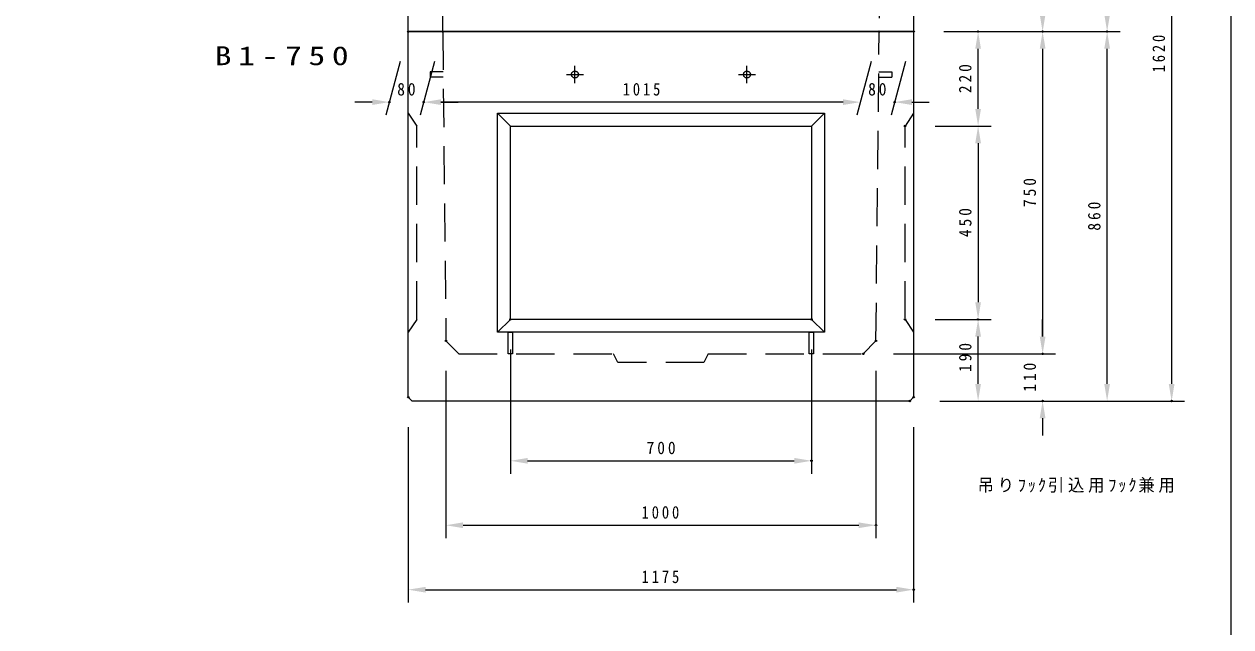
# Model space of a CAD drawing. Units: millimetres, scale not verified. Extents: x -4060 to 4060, y -2828 to 2828.
# Drawn here: x 1254 to 4060, y -20 to 1383 of the extents above; entities that cross this region are included whole.
import ezdxf

# ---------------------------------------------------------------- set-up
doc = ezdxf.new("R2010")
doc.units = ezdxf.units.MM
doc.header["$LTSCALE"] = 7
doc.header["$PDMODE"] = 32
doc.header["$PDSIZE"] = 3.5
doc.linetypes.add('USER1', pattern=[19.05, 12.7, -6.35])
for name, color, linetype, lineweight in [('0-1_DASHED', 7, 'USER1', 18), ('0-5_TXT', 7, 'Continuous', 18), ('0-7_LAYER', 7, 'Continuous', 18)]:
    doc.layers.add(name, color=color, linetype=linetype, lineweight=lineweight)
doc.layers.add('0-2_DIM', color=7, linetype='Continuous')
doc.layers.add('0-8_Defpoints', color=7, linetype='Continuous')
doc.styles.add('ＭＳ ゴシック', font='')
doc.styles.get('ＭＳ ゴシック').set_extended_font_data('MS Gothic')

# ---------------------------------------------------------------- blocks, each defined once
blk = doc.blocks.new('D49')
at = {"layer": '0-2_DIM'}
for p, q in [((6218.494, 4153.46), (6185.195, 4029.183)), ((6298.494, 4153.46), (6265.195, 4029.183)), ((6153.233, 4059.183), (6113.233, 4059.183)), ((6313.233, 4059.183), (6353.233, 4059.183))]:
    blk.add_line(p, q, dxfattribs=at)
for points in [[(6153.233, 4065.85), (6153.233, 4052.517), (6193.233, 4059.183)], [(6313.233, 4065.85), (6313.233, 4052.517), (6273.233, 4059.183)]]:
    blk.add_solid(points, dxfattribs=at)
at = {"layer": '0-8_Defpoints'}
for p in [(6237.251, 4223.46), (6317.251, 4223.46), (6193.233, 4059.183)]:
    blk.add_point(p, dxfattribs=at)
at = {"layer": '0-2_DIM', "insert": (6211.533, 4074.183), "char_height": 29.33, "attachment_point": 7, "style": 'ＭＳ ゴシック'}
blk.add_mtext('\\T1.37;\\W0.9;80', dxfattribs=at)
blk = doc.blocks.new('D50')
at = {"layer": '0-2_DIM'}
for p, q in [((7313.494, 4153.46), (7280.195, 4029.183)), ((7393.494, 4153.46), (7360.195, 4029.183)), ((7248.233, 4059.183), (7208.233, 4059.183)), ((7408.233, 4059.183), (7448.233, 4059.183))]:
    blk.add_line(p, q, dxfattribs=at)
for points in [[(7248.233, 4065.85), (7248.233, 4052.517), (7288.233, 4059.183)], [(7408.233, 4065.85), (7408.233, 4052.517), (7368.233, 4059.183)]]:
    blk.add_solid(points, dxfattribs=at)
at = {"layer": '0-8_Defpoints'}
for p in [(7332.251, 4223.46), (7412.251, 4223.46), (7368.233, 4059.183)]:
    blk.add_point(p, dxfattribs=at)
at = {"layer": '0-2_DIM', "insert": (7306.533, 4074.183), "char_height": 29.33, "attachment_point": 7, "style": 'ＭＳ ゴシック'}
blk.add_mtext('\\T1.37;\\W0.9;80', dxfattribs=at)
blk = doc.blocks.new('D51')
at = {"layer": '0-2_DIM'}
for p, q in [((6298.494, 4153.46), (6265.195, 4029.183)), ((7313.494, 4153.46), (7280.195, 4029.183)), ((7248.233, 4059.183), (6313.233, 4059.183))]:
    blk.add_line(p, q, dxfattribs=at)
for points in [[(6313.233, 4065.85), (6313.233, 4052.517), (6273.233, 4059.183)], [(7248.233, 4065.85), (7248.233, 4052.517), (7288.233, 4059.183)]]:
    blk.add_solid(points, dxfattribs=at)
at = {"layer": '0-8_Defpoints'}
for p in [(6317.251, 4223.46), (7332.251, 4223.46), (6273.233, 4059.183)]:
    blk.add_point(p, dxfattribs=at)
at = {"layer": '0-2_DIM', "insert": (6735.633, 4074.183), "char_height": 29.33, "attachment_point": 7, "style": 'ＭＳ ゴシック'}
blk.add_mtext('\\T1.39;\\W0.85;1015', dxfattribs=at)
blk = doc.blocks.new('D52')
at = {"layer": '0-2_DIM'}
for p, q in [((6237.251, 3302.46), (6237.251, 2894.46)), ((7412.251, 3302.46), (7412.251, 2894.46)), ((6277.251, 2924.46), (7372.251, 2924.46))]:
    blk.add_line(p, q, dxfattribs=at)
for points in [[(6277.251, 2931.126), (6277.251, 2917.793), (6237.251, 2924.46)], [(7372.251, 2931.126), (7372.251, 2917.793), (7412.251, 2924.46)]]:
    blk.add_solid(points, dxfattribs=at)
at = {"layer": '0-8_Defpoints'}
for p in [(6237.251, 3372.46), (7412.251, 3372.46), (7412.251, 2924.46)]:
    blk.add_point(p, dxfattribs=at)
at = {"layer": '0-2_DIM', "insert": (6779.651, 2939.46), "char_height": 29.33, "attachment_point": 7, "style": 'ＭＳ ゴシック'}
blk.add_mtext('\\T1.39;\\W0.85;1175', dxfattribs=at)
blk = doc.blocks.new('D53')
at = {"layer": '0-2_DIM'}
for p, q in [((6324.751, 3433.46), (6324.751, 3044.46)), ((7324.751, 3433.46), (7324.751, 3044.46)), ((6364.751, 3074.46), (7284.751, 3074.46))]:
    blk.add_line(p, q, dxfattribs=at)
for points in [[(6364.751, 3081.126), (6364.751, 3067.793), (6324.751, 3074.46)], [(7284.751, 3081.126), (7284.751, 3067.793), (7324.751, 3074.46)]]:
    blk.add_solid(points, dxfattribs=at)
at = {"layer": '0-8_Defpoints'}
for p in [(6324.751, 3503.46), (7324.751, 3503.46), (7324.751, 3074.46)]:
    blk.add_point(p, dxfattribs=at)
at = {"layer": '0-2_DIM', "insert": (6779.651, 3089.46), "char_height": 29.33, "attachment_point": 7, "style": 'ＭＳ ゴシック'}
blk.add_mtext('\\T1.39;\\W0.85;1000', dxfattribs=at)
blk = doc.blocks.new('D54')
at = {"layer": '0-2_DIM'}
for p, q in [((6474.751, 3483.46), (6474.751, 3194.46)), ((7174.751, 3483.46), (7174.751, 3194.46)), ((6514.751, 3224.46), (7134.751, 3224.46))]:
    blk.add_line(p, q, dxfattribs=at)
for points in [[(6514.751, 3231.126), (6514.751, 3217.793), (6474.751, 3224.46)], [(7134.751, 3231.126), (7134.751, 3217.793), (7174.751, 3224.46)]]:
    blk.add_solid(points, dxfattribs=at)
at = {"layer": '0-8_Defpoints'}
for p in [(6474.751, 3553.46), (7174.751, 3553.46), (7174.751, 3224.46)]:
    blk.add_point(p, dxfattribs=at)
at = {"layer": '0-2_DIM', "insert": (6791.351, 3239.46), "char_height": 29.33, "attachment_point": 7, "style": 'ＭＳ ゴシック'}
blk.add_mtext('\\T1.38;\\W0.9;700', dxfattribs=at)
blk = doc.blocks.new('D55')
at = {"layer": '0-2_DIM'}
for p, q in [((7462.251, 3553.46), (7592.251, 3553.46)), ((7562.251, 3403.46), (7562.251, 3513.46)), ((7473.251, 3363.46), (7592.251, 3363.46))]:
    blk.add_line(p, q, dxfattribs=at)
for points in [[(7555.584, 3513.46), (7568.918, 3513.46), (7562.251, 3553.46)], [(7555.584, 3403.46), (7568.918, 3403.46), (7562.251, 3363.46)]]:
    blk.add_solid(points, dxfattribs=at)
at = {"layer": '0-8_Defpoints'}
for p in [(7392.251, 3553.46), (7562.251, 3553.46), (7403.251, 3363.46)]:
    blk.add_point(p, dxfattribs=at)
at = {"layer": '0-2_DIM', "insert": (7547.251, 3431.161), "char_height": 29.33, "attachment_point": 7, "rotation": 90, "style": 'ＭＳ ゴシック'}
blk.add_mtext('\\T1.38;\\W0.9;190', dxfattribs=at)
blk = doc.blocks.new('D56')
at = {"layer": '0-2_DIM'}
for p, q in [((7482.251, 4223.46), (7892.251, 4223.46)), ((7862.251, 3403.46), (7862.251, 4183.46)), ((7473.251, 3363.46), (7892.251, 3363.46))]:
    blk.add_line(p, q, dxfattribs=at)
for points in [[(7855.584, 4183.46), (7868.918, 4183.46), (7862.251, 4223.46)], [(7855.584, 3403.46), (7868.918, 3403.46), (7862.251, 3363.46)]]:
    blk.add_solid(points, dxfattribs=at)
at = {"layer": '0-8_Defpoints'}
for p in [(7412.251, 4223.46), (7862.251, 4223.46), (7403.251, 3363.46)]:
    blk.add_point(p, dxfattribs=at)
at = {"layer": '0-2_DIM', "insert": (7847.251, 3760.06), "char_height": 29.33, "attachment_point": 7, "rotation": 90, "style": 'ＭＳ ゴシック'}
blk.add_mtext('\\T1.38;\\W0.9;860', dxfattribs=at)
blk = doc.blocks.new('D57')
at = {"layer": '0-2_DIM'}
for p, q in [((7712.251, 3513.46), (7712.251, 3553.46)), ((7365.251, 3473.46), (7742.251, 3473.46)), ((7473.251, 3363.46), (7742.251, 3363.46)), ((7712.251, 3323.46), (7712.251, 3283.46))]:
    blk.add_line(p, q, dxfattribs=at)
for points in [[(7705.584, 3513.46), (7718.918, 3513.46), (7712.251, 3473.46)], [(7705.584, 3323.46), (7718.918, 3323.46), (7712.251, 3363.46)]]:
    blk.add_solid(points, dxfattribs=at)
at = {"layer": '0-8_Defpoints'}
for p in [(7295.251, 3473.46), (7403.251, 3363.46), (7712.251, 3363.46)]:
    blk.add_point(p, dxfattribs=at)
at = {"layer": '0-2_DIM', "insert": (7697.251, 3385.06), "char_height": 29.33, "attachment_point": 7, "rotation": 90, "style": 'ＭＳ ゴシック'}
blk.add_mtext('\\T1.38;\\W0.9;110', dxfattribs=at)
blk = doc.blocks.new('D58')
at = {"layer": '0-2_DIM'}
for p, q in [((7482.251, 4223.46), (7742.251, 4223.46)), ((7712.251, 4183.46), (7712.251, 3513.46)), ((7365.251, 3473.46), (7742.251, 3473.46))]:
    blk.add_line(p, q, dxfattribs=at)
for points in [[(7705.584, 4183.46), (7718.918, 4183.46), (7712.251, 4223.46)], [(7705.584, 3513.46), (7718.918, 3513.46), (7712.251, 3473.46)]]:
    blk.add_solid(points, dxfattribs=at)
at = {"layer": '0-8_Defpoints'}
for p in [(7412.251, 4223.46), (7295.251, 3473.46), (7712.251, 3473.46)]:
    blk.add_point(p, dxfattribs=at)
at = {"layer": '0-2_DIM', "insert": (7697.251, 3815.06), "char_height": 29.33, "attachment_point": 7, "rotation": 90, "style": 'ＭＳ ゴシック'}
blk.add_mtext('\\T1.38;\\W0.9;750', dxfattribs=at)
blk = doc.blocks.new('D59')
at = {"layer": '0-2_DIM'}
for p, q in [((7462.251, 4003.46), (7592.251, 4003.46)), ((7562.251, 3963.46), (7562.251, 3593.46)), ((7462.251, 3553.46), (7592.251, 3553.46))]:
    blk.add_line(p, q, dxfattribs=at)
for points in [[(7555.584, 3963.46), (7568.918, 3963.46), (7562.251, 4003.46)], [(7555.584, 3593.46), (7568.918, 3593.46), (7562.251, 3553.46)]]:
    blk.add_solid(points, dxfattribs=at)
at = {"layer": '0-8_Defpoints'}
for p in [(7392.251, 4003.46), (7392.251, 3553.46), (7562.251, 3553.46)]:
    blk.add_point(p, dxfattribs=at)
at = {"layer": '0-2_DIM', "insert": (7547.251, 3745.06), "char_height": 29.33, "attachment_point": 7, "rotation": 90, "style": 'ＭＳ ゴシック'}
blk.add_mtext('\\T1.38;\\W0.9;450', dxfattribs=at)
blk = doc.blocks.new('D60')
at = {"layer": '0-2_DIM'}
for p, q in [((7482.251, 4223.46), (7592.251, 4223.46)), ((7562.251, 4043.46), (7562.251, 4183.46)), ((7462.251, 4003.46), (7592.251, 4003.46))]:
    blk.add_line(p, q, dxfattribs=at)
for points in [[(7555.584, 4183.46), (7568.918, 4183.46), (7562.251, 4223.46)], [(7555.584, 4043.46), (7568.918, 4043.46), (7562.251, 4003.46)]]:
    blk.add_solid(points, dxfattribs=at)
at = {"layer": '0-8_Defpoints'}
for p in [(7412.251, 4223.46), (7562.251, 4223.46), (7392.251, 4003.46)]:
    blk.add_point(p, dxfattribs=at)
at = {"layer": '0-2_DIM', "insert": (7547.247, 4080.06), "char_height": 29.33, "attachment_point": 7, "rotation": 90, "style": 'ＭＳ ゴシック'}
blk.add_mtext('\\T1.38;\\W0.9;220', dxfattribs=at)
blk = doc.blocks.new('D70')
at = {"layer": '0-5_TXT'}
for p, q in [((7314.751, 4983.46), (8042.251, 4983.46)), ((8012.251, 4943.46), (8012.251, 3403.46)), ((7473.251, 3363.46), (8042.251, 3363.46))]:
    blk.add_line(p, q, dxfattribs=at)
for points in [[(8005.584, 4943.46), (8018.918, 4943.46), (8012.251, 4983.46)], [(8005.584, 3403.46), (8018.918, 3403.46), (8012.251, 3363.46)]]:
    blk.add_solid(points, dxfattribs=at)
at = {"layer": '0-8_Defpoints'}
for p in [(7244.751, 4983.46), (7403.251, 3363.46), (8012.251, 3363.46)]:
    blk.add_point(p, dxfattribs=at)
at = {"layer": '0-5_TXT', "insert": (7997.247, 4128.36), "char_height": 29.33, "attachment_point": 7, "rotation": 90, "style": 'ＭＳ ゴシック'}
blk.add_mtext('\\T1.39;\\W0.85;1620', dxfattribs=at)
blk = doc.blocks.new('D83')
at = {"layer": '0-2_DIM'}
for p, q in [((7473.251, 4883.46), (7892.251, 4883.46)), ((7862.251, 4843.46), (7862.251, 4263.46)), ((7482.251, 4223.46), (7892.251, 4223.46))]:
    blk.add_line(p, q, dxfattribs=at)
for points in [[(7855.584, 4843.46), (7868.918, 4843.46), (7862.251, 4883.46)], [(7855.584, 4263.46), (7868.918, 4263.46), (7862.251, 4223.46)]]:
    blk.add_solid(points, dxfattribs=at)
at = {"layer": '0-8_Defpoints'}
for p in [(7403.251, 4883.46), (7412.251, 4223.46), (7862.251, 4223.46)]:
    blk.add_point(p, dxfattribs=at)
at = {"layer": '0-2_DIM', "insert": (7847.251, 4520.06), "char_height": 29.33, "attachment_point": 7, "rotation": 90, "style": 'ＭＳ ゴシック'}
blk.add_mtext('\\T1.38;\\W0.9;660', dxfattribs=at)
blk = doc.blocks.new('D85')
at = {"layer": '0-2_DIM'}
for p, q in [((7365.251, 4773.46), (7742.251, 4773.46)), ((7712.251, 4733.46), (7712.251, 4263.46)), ((7482.251, 4223.46), (7742.251, 4223.46))]:
    blk.add_line(p, q, dxfattribs=at)
for points in [[(7705.584, 4733.46), (7718.918, 4733.46), (7712.251, 4773.46)], [(7705.584, 4263.46), (7718.918, 4263.46), (7712.251, 4223.46)]]:
    blk.add_solid(points, dxfattribs=at)
at = {"layer": '0-8_Defpoints'}
for p in [(7295.251, 4773.46), (7412.251, 4223.46), (7712.251, 4223.46)]:
    blk.add_point(p, dxfattribs=at)
at = {"layer": '0-2_DIM', "insert": (7697.251, 4465.06), "char_height": 29.33, "attachment_point": 7, "rotation": 90, "style": 'ＭＳ ゴシック'}
blk.add_mtext('\\T1.38;\\W0.9;550', dxfattribs=at)

msp = doc.modelspace()

# ---------------------------------------------------------------- linework, layer by layer
at = {"layer": '0-1_DASHED'}
for p, q in [((2227.251, 1365.96), (2234.251, 1885.96)), ((3235.251, 1885.96), (3242.251, 1365.96)), ((2227.251, 1365.96), (2234.751, 645.96)), ((3234.751, 645.96), (3242.251, 1365.96)), ((2198.153, 1271.96), (2198.153, 1259.96)), ((2228.153, 1271.96), (2198.153, 1271.96)), ((2514.751, 1265.96), (2554.751, 1265.96)), ((2534.751, 1245.96), (2534.751, 1285.96)), ((2914.751, 1265.96), (2954.751, 1265.96)), ((2934.751, 1245.96), (2934.751, 1285.96)), ((2228.153, 1259.96), (2198.153, 1259.96)), ((3241.324, 1259.96), (3271.324, 1259.96)), ((2147.251, 1175.96), (2167.251, 1145.96)), ((3322.251, 1175.96), (3302.251, 1145.96)), ((2167.251, 695.96), (2167.251, 1145.96)), ((3302.251, 695.96), (3302.251, 1145.96)), ((2167.251, 695.96), (2147.251, 665.96)), ((3302.251, 695.96), (3322.251, 665.96)), ((2234.751, 645.96), (2264.751, 615.96)), ((3204.751, 615.96), (3234.751, 645.96)), ((2264.751, 615.96), (2624.751, 615.96)), ((2634.751, 595.96), (2624.751, 615.96)), ((2834.751, 595.96), (2634.751, 595.96)), ((2844.751, 615.96), (2834.751, 595.96)), ((2844.751, 615.96), (3204.751, 615.96))]:
    msp.add_line(p, q, dxfattribs=at)
msp.add_lwpolyline([(3241.324, 1271.96), (3271.324, 1271.96), (3271.324, 1259.96)], dxfattribs=at)
for points in [[(2379.751, 615.96), (2379.751, 665.96), (2389.751, 665.96), (2389.751, 615.96)], [(2379.751, 615.96), (2379.751, 665.96), (2389.751, 665.96), (2389.751, 615.96)], [(2379.751, 615.96), (2379.751, 665.96), (2389.751, 665.96), (2389.751, 615.96)], [(3079.751, 615.96), (3079.751, 665.96), (3089.751, 665.96), (3089.751, 615.96)], [(3079.751, 615.96), (3079.751, 665.96), (3089.751, 665.96), (3089.751, 615.96)], [(3079.751, 615.96), (3079.751, 665.96), (3089.751, 665.96), (3089.751, 615.96)]]:
    msp.add_lwpolyline(points, close=True, dxfattribs=at)
for centre in [(2534.751, 1265.96), (2934.751, 1265.96)]:
    msp.add_circle(centre, 8, dxfattribs=at)
at = {"layer": '0-7_LAYER'}
for p, q in [((2354.751, 1175.96), (2384.751, 1145.96)), ((3084.751, 1145.96), (3114.751, 1175.96)), ((3084.751, 695.96), (3114.751, 665.96))]:
    msp.add_line(p, q, dxfattribs=at)
for points in [[(-4060, -2827.5), (-4060, 2827.5), (4060, 2827.5), (4060, -2827.5)], [(4060, -2827.5), (-4060, -2827.5), (-4060, 2827.5), (4060, 2827.5)], [(2147.251, 1365.96), (2147.251, 2016.96), (2156.251, 2025.96), (3313.251, 2025.96), (3322.251, 2016.96), (3322.251, 1365.96)], [(2147.251, 514.96), (2147.251, 1365.96), (3322.251, 1365.96), (3322.251, 514.96), (3313.251, 505.96), (2156.251, 505.96)], [(2354.751, 665.96), (2354.751, 1175.96), (3114.751, 1175.96), (3114.751, 665.96)]]:
    msp.add_lwpolyline(points, close=True, dxfattribs=at)
msp.add_lwpolyline([(2354.751, 665.96), (2384.751, 695.96), (2384.751, 1145.96), (3084.751, 1145.96), (3084.751, 695.96), (2384.751, 695.96)], dxfattribs=at)

# ---------------------------------------------------------------- block references
at = {"layer": '0-2_DIM'}
for name in ['D83', 'D85', 'D49', 'D51', 'D50', 'D58', 'D60', 'D56', 'D59', 'D54', 'D57', 'D55', 'D53', 'D52']:
    msp.add_blockref(name, (-4090, -2857.5), dxfattribs=at)
at = {"layer": '0-5_TXT'}
msp.add_blockref('D70', (-4090, -2857.5), dxfattribs=at)

# ---------------------------------------------------------------- texts
at = {"layer": '0-5_TXT', "attachment_point": 7, "style": 'ＭＳ ゴシック'}
for s, insert, char_height in [('\\T1.4;\\W1.3;B1-750', (1697.251, 1286.96), 43.99), ('\\T1.23;\\W0.95;吊りﾌｯｸ引込用ﾌｯｸ兼用', (3470.944, 292.42), 29.33)]:
    msp.add_mtext(s, dxfattribs=dict(at, insert=insert, char_height=char_height))

doc.saveas('drawing.dxf')
